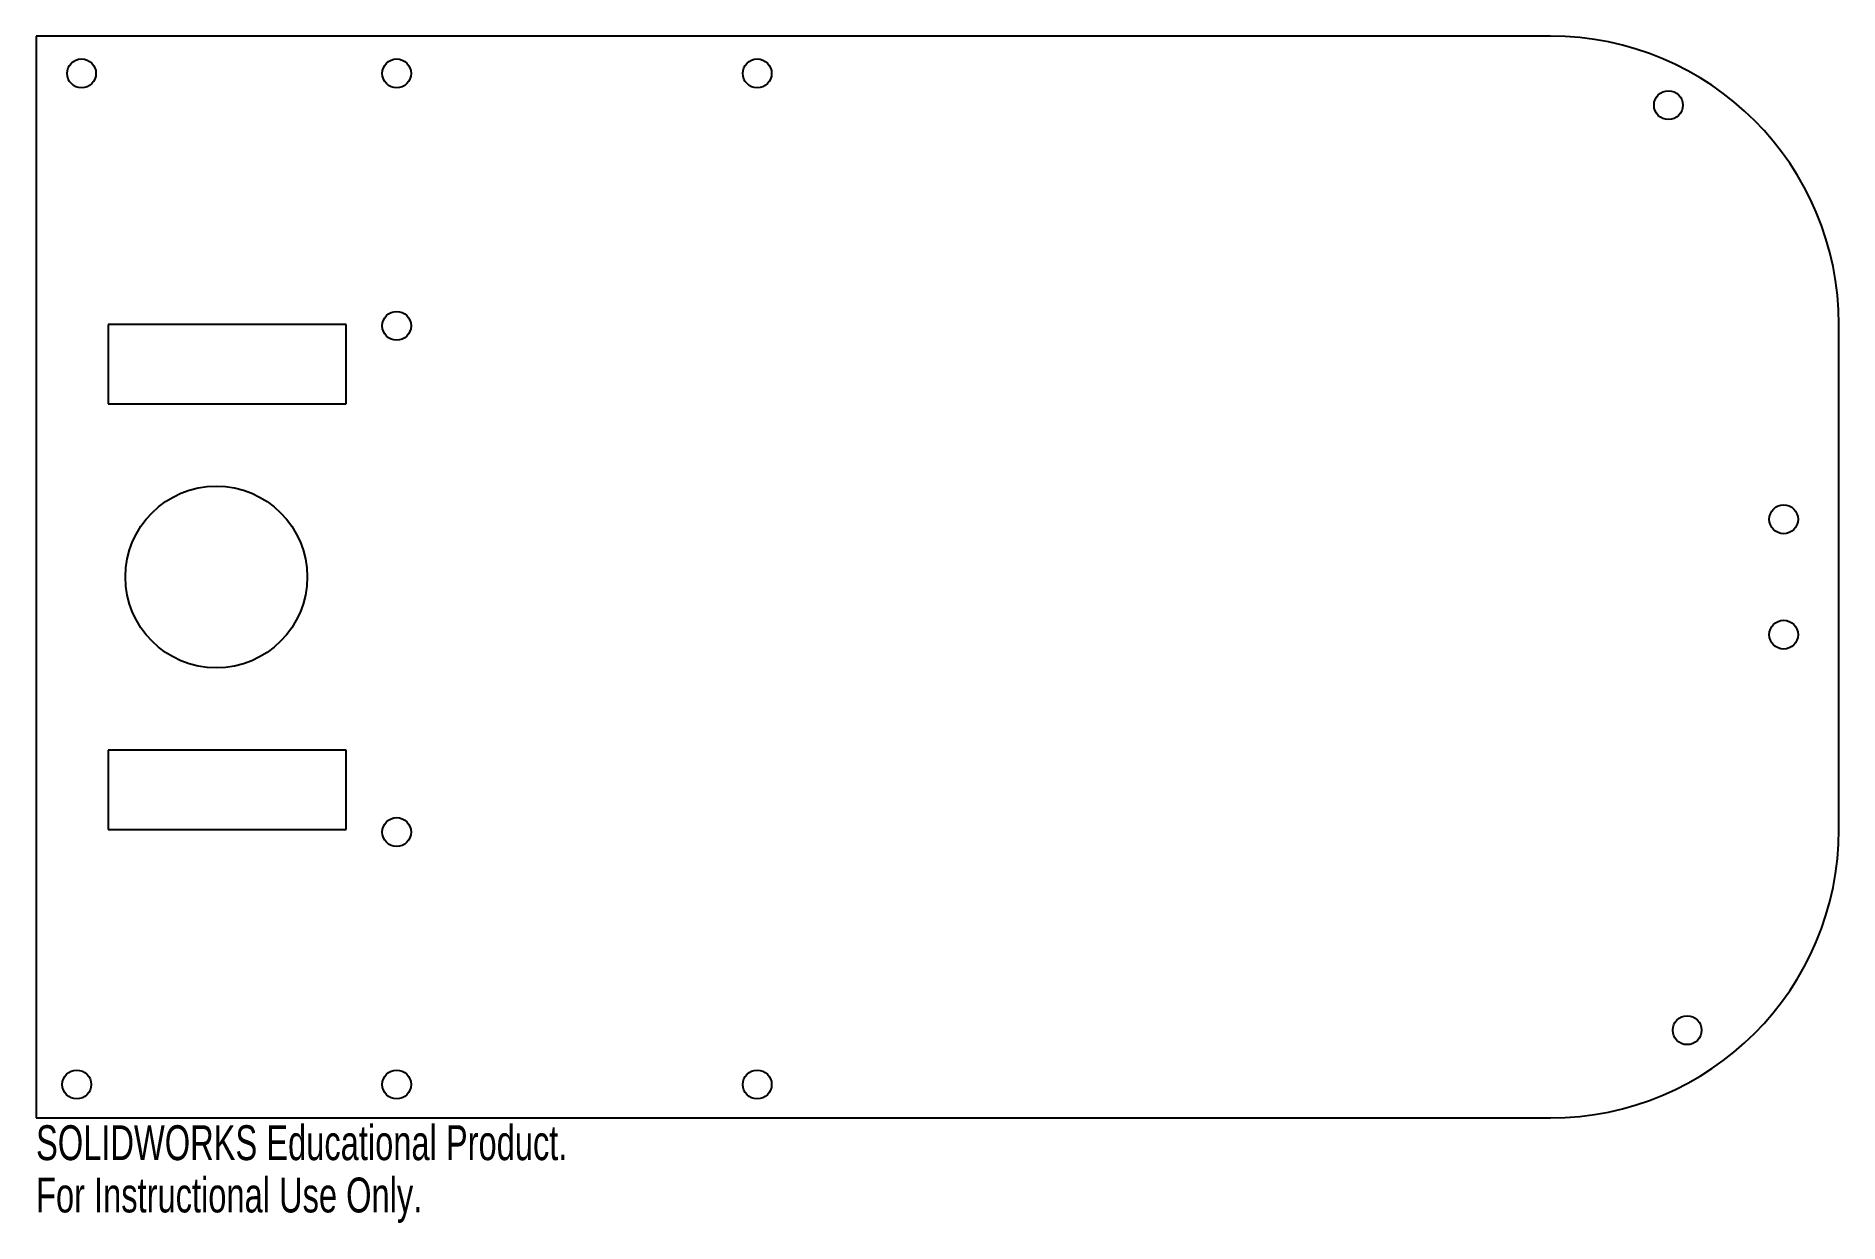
# Model space of a CAD drawing. Header units: millimetres. Extents: x 0 to 250, y -15 to 150.
import ezdxf

# ---------------------------------------------------------------- set-up
doc = ezdxf.new("R2010")
doc.units = ezdxf.units.MM
doc.styles.add('SLDTEXTSTYLE0', font='TXT', dxfattribs={"width": 0.7})

msp = doc.modelspace()

# ---------------------------------------------------------------- linework, layer by layer
at = {"color": 7, "linetype": 'Continuous', "lineweight": 25}
for p, q in [((210, 150), (0, 150)), ((0, 150), (0, 0)), ((43, 110), (10, 110)), ((10, 110), (10, 99)), ((43, 99), (43, 110)), ((250, 40), (250, 110)), ((10, 99), (43, 99)), ((43, 51), (10, 51)), ((10, 51), (10, 40)), ((43, 40), (43, 51)), ((10, 40), (43, 40)), ((0, 0), (210, 0))]:
    msp.add_line(p, q, dxfattribs=at)
for centre, radius in [((6.31, 144.82), 2), ((50, 144.82), 2), ((100, 144.82), 2), ((226.36, 140.42), 2), ((50, 109.82), 2), ((25, 75), 12.6), ((242.34, 83), 2), ((242.34, 67), 2), ((50, 39.63), 2), ((228.95, 12.16), 2), ((5.64, 4.63), 2), ((50, 4.63), 2), ((100, 4.63), 2)]:
    msp.add_circle(centre, radius, dxfattribs=at)
for centre, start, end in [((210, 110), 0, 90), ((210, 40), 270, 0)]:
    msp.add_arc(centre, 40, start, end, dxfattribs=at)

# ---------------------------------------------------------------- texts
at = {"color": 7, "linetype": 'Continuous', "char_height": 4.8336, "attachment_point": 1, "style": 'SLDTEXTSTYLE0'}
for s, insert in [('SOLIDWORKS Educational Product.', (0, -1.02)), ('For Instructional Use Only.', (0, -8.27))]:
    msp.add_mtext(s, dxfattribs=dict(at, insert=insert))

doc.saveas('drawing.dxf')
